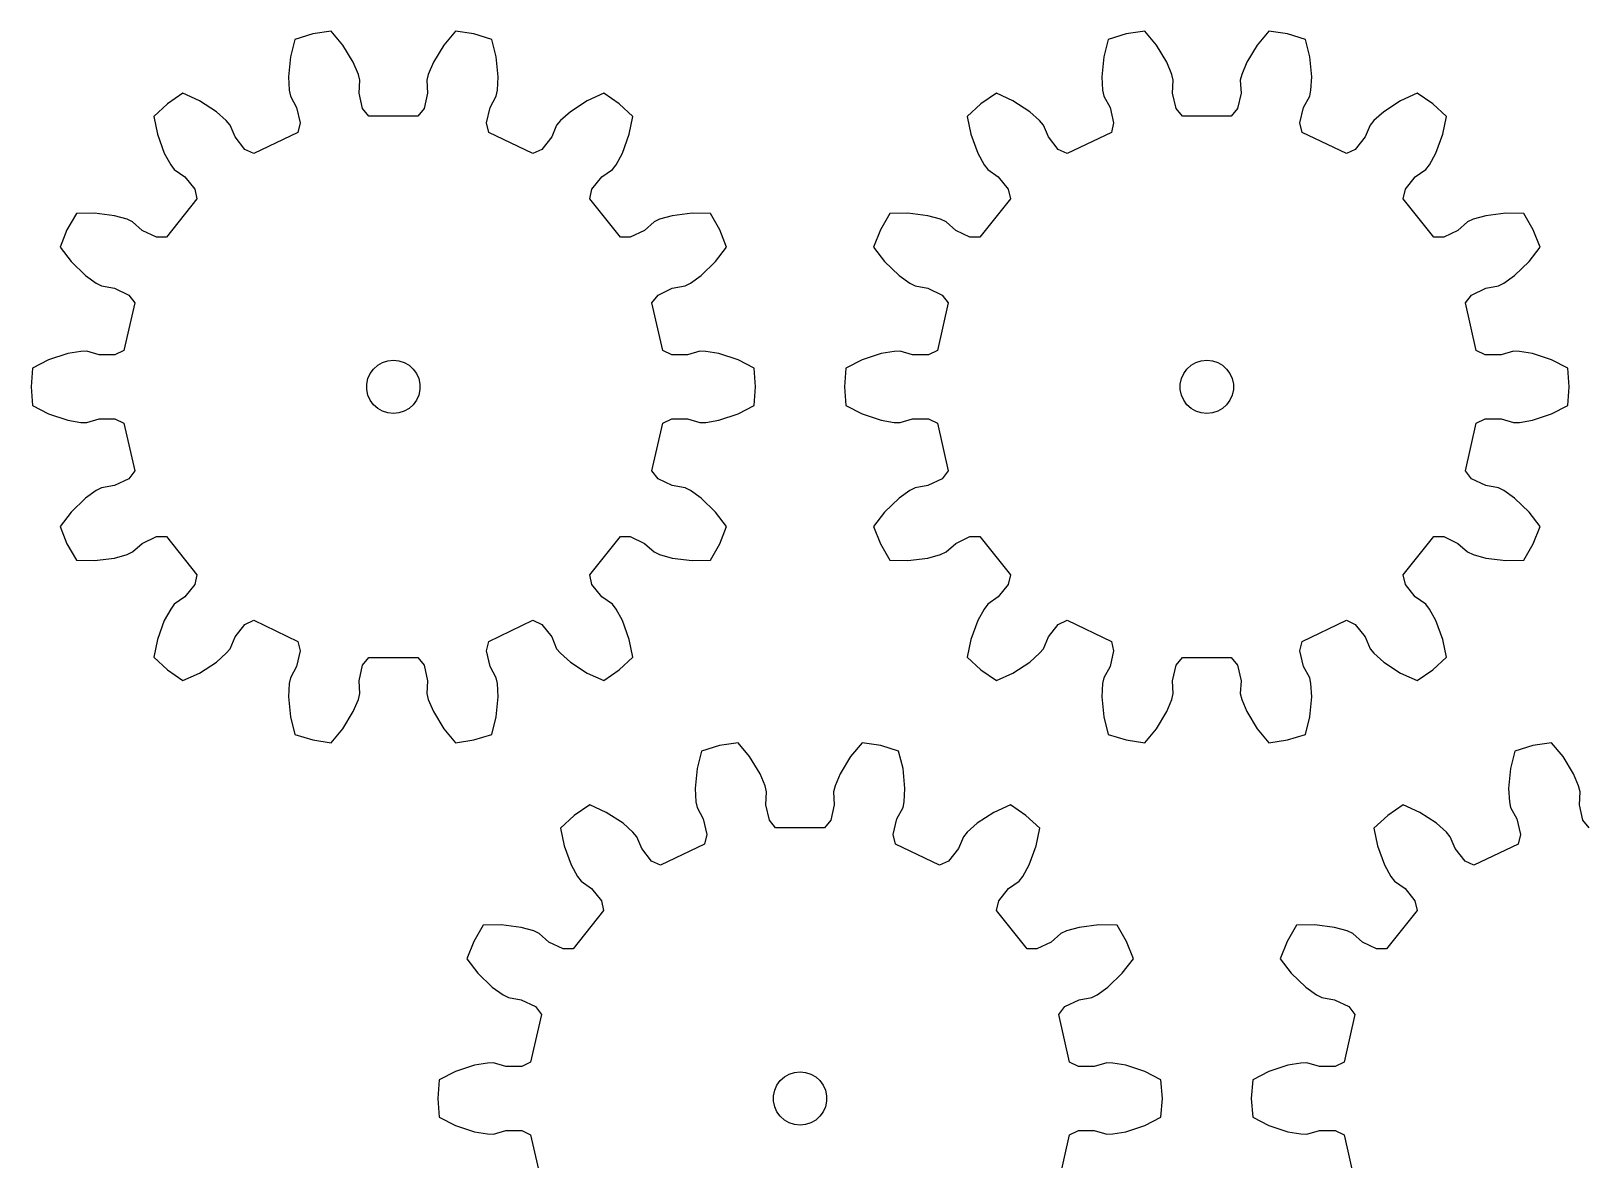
# Model space of a CAD drawing. Extents: x 0 to 178, y 0 to 200.
# Drawn here: x 0 to 87.4, y 136.7 to 200.2 of the extents above; entities that cross this region are included whole.
import ezdxf

# ---------------------------------------------------------------- set-up
doc = ezdxf.new("R2010")
doc.units = 0

msp = doc.modelspace()

# ---------------------------------------------------------------- linework, layer by layer
for p, q in [((16.883, 200.185), (15.839, 200.027)), ((17.536, 199.4), (16.883, 200.185)), ((23.861, 200.185), (23.208, 199.4)), ((24.905, 200.027), (23.861, 200.185)), ((62.627, 200.185), (61.582, 200.027)), ((63.28, 199.4), (62.627, 200.185)), ((69.604, 200.185), (68.951, 199.4)), ((70.649, 200.027), (69.604, 200.185)), ((14.829, 199.716), (14.582, 198.726)), ((15.839, 200.027), (14.829, 199.716)), ((18.121, 198.434), (17.536, 199.4)), ((23.208, 199.4), (22.622, 198.434)), ((25.914, 199.716), (24.905, 200.027)), ((26.162, 198.726), (25.914, 199.716)), ((60.573, 199.716), (60.325, 198.726)), ((61.582, 200.027), (60.573, 199.716)), ((63.865, 198.434), (63.28, 199.4)), ((68.951, 199.4), (68.366, 198.434)), ((71.658, 199.716), (70.649, 200.027)), ((71.906, 198.726), (71.658, 199.716)), ((14.582, 198.726), (14.474, 197.601)), ((18.407, 197.749), (18.121, 198.434)), ((22.622, 198.434), (22.337, 197.749)), ((26.27, 197.601), (26.162, 198.726)), ((60.325, 198.726), (60.217, 197.601)), ((64.15, 197.749), (63.865, 198.434)), ((68.366, 198.434), (68.081, 197.749)), ((72.014, 197.601), (71.906, 198.726)), ((14.474, 197.601), (14.513, 196.86)), ((18.489, 197.422), (18.407, 197.749)), ((22.337, 197.749), (22.255, 197.422)), ((26.23, 196.86), (26.27, 197.601)), ((60.217, 197.601), (60.257, 196.86)), ((64.232, 197.422), (64.15, 197.749)), ((68.081, 197.749), (67.999, 197.422)), ((71.974, 196.86), (72.014, 197.601)), ((8.543, 196.689), (7.67, 196.094)), ((9.472, 196.265), (8.543, 196.689)), ((14.513, 196.86), (14.582, 196.53)), ((18.45, 196.696), (18.489, 197.422)), ((18.644, 195.828), (18.45, 196.696)), ((22.294, 196.696), (22.099, 195.828)), ((22.255, 197.422), (22.294, 196.696)), ((26.162, 196.53), (26.23, 196.86)), ((32.201, 196.689), (31.272, 196.265)), ((33.073, 196.094), (32.201, 196.689)), ((54.287, 196.689), (53.414, 196.094)), ((55.215, 196.265), (54.287, 196.689)), ((60.257, 196.86), (60.325, 196.53)), ((64.193, 196.696), (64.232, 197.422)), ((64.388, 195.828), (64.193, 196.696)), ((68.038, 196.696), (67.843, 195.828)), ((67.999, 197.422), (68.038, 196.696)), ((71.906, 196.53), (71.974, 196.86)), ((77.944, 196.689), (77.016, 196.265)), ((78.817, 196.094), (77.944, 196.689)), ((7.67, 196.094), (6.896, 195.375)), ((10.418, 195.648), (9.472, 196.265)), ((14.582, 196.53), (14.932, 195.893)), ((14.932, 195.893), (15.133, 195.026)), ((18.996, 195.395), (18.644, 195.828)), ((22.099, 195.828), (21.748, 195.395)), ((25.611, 195.026), (25.812, 195.893)), ((25.812, 195.893), (26.162, 196.53)), ((31.272, 196.265), (30.326, 195.648)), ((33.848, 195.375), (33.073, 196.094)), ((53.414, 196.094), (52.64, 195.375)), ((56.162, 195.648), (55.215, 196.265)), ((60.325, 196.53), (60.675, 195.893)), ((60.675, 195.893), (60.877, 195.026)), ((64.74, 195.395), (64.388, 195.828)), ((67.843, 195.828), (67.491, 195.395)), ((71.354, 195.026), (71.556, 195.893)), ((71.556, 195.893), (71.906, 196.53)), ((77.016, 196.265), (76.069, 195.648)), ((79.591, 195.375), (78.817, 196.094)), ((6.896, 195.375), (7.102, 194.376)), ((10.973, 195.155), (10.418, 195.648)), ((11.188, 194.896), (10.973, 195.155)), ((11.468, 194.225), (11.188, 194.896)), ((15.133, 195.026), (15.004, 194.484)), ((21.748, 195.395), (18.996, 195.395)), ((25.74, 194.484), (25.611, 195.026)), ((29.555, 194.896), (29.276, 194.225)), ((29.771, 195.155), (29.555, 194.896)), ((30.326, 195.648), (29.771, 195.155)), ((33.641, 194.376), (33.848, 195.375)), ((52.64, 195.375), (52.846, 194.376)), ((56.716, 195.155), (56.162, 195.648)), ((56.932, 194.896), (56.716, 195.155)), ((57.212, 194.225), (56.932, 194.896)), ((60.877, 195.026), (60.747, 194.484)), ((67.491, 195.395), (64.74, 195.395)), ((71.484, 194.484), (71.354, 195.026)), ((75.299, 194.896), (75.019, 194.225)), ((75.515, 195.155), (75.299, 194.896)), ((76.069, 195.648), (75.515, 195.155)), ((79.385, 194.376), (79.591, 195.375)), ((7.102, 194.376), (7.493, 193.316)), ((12.02, 193.527), (11.468, 194.225)), ((15.004, 194.484), (12.525, 193.29)), ((28.219, 193.29), (25.74, 194.484)), ((29.276, 194.225), (28.723, 193.527)), ((33.251, 193.316), (33.641, 194.376)), ((52.846, 194.376), (53.237, 193.316)), ((57.764, 193.527), (57.212, 194.225)), ((60.747, 194.484), (58.268, 193.29)), ((73.963, 193.29), (71.484, 194.484)), ((75.019, 194.225), (74.467, 193.527)), ((78.994, 193.316), (79.385, 194.376)), ((7.493, 193.316), (7.85, 192.665)), ((12.525, 193.29), (12.02, 193.527)), ((28.723, 193.527), (28.219, 193.29)), ((32.893, 192.665), (33.251, 193.316)), ((53.237, 193.316), (53.594, 192.665)), ((58.268, 193.29), (57.764, 193.527)), ((74.467, 193.527), (73.963, 193.29)), ((78.637, 192.665), (78.994, 193.316)), ((7.85, 192.665), (8.055, 192.397)), ((8.055, 192.397), (8.647, 191.975)), ((32.097, 191.975), (32.688, 192.397)), ((32.688, 192.397), (32.893, 192.665)), ((53.594, 192.665), (53.799, 192.397)), ((53.799, 192.397), (54.39, 191.975)), ((77.841, 191.975), (78.432, 192.397)), ((78.432, 192.397), (78.637, 192.665)), ((8.647, 191.975), (9.204, 191.282)), ((31.539, 191.282), (32.097, 191.975)), ((54.39, 191.975), (54.948, 191.282)), ((77.283, 191.282), (77.841, 191.975)), ((9.323, 190.737), (7.608, 188.586)), ((9.204, 191.282), (9.323, 190.737)), ((31.421, 190.737), (31.539, 191.282)), ((33.136, 188.586), (31.421, 190.737)), ((55.067, 190.737), (53.351, 188.586)), ((54.948, 191.282), (55.067, 190.737)), ((77.164, 190.737), (77.283, 191.282)), ((78.88, 188.586), (77.164, 190.737)), ((2.546, 189.92), (2.017, 189.005)), ((3.566, 189.941), (2.546, 189.92)), ((4.686, 189.796), (3.566, 189.941)), ((5.4, 189.593), (4.686, 189.796)), ((36.057, 189.796), (35.344, 189.593)), ((37.178, 189.941), (36.057, 189.796)), ((38.198, 189.92), (37.178, 189.941)), ((38.726, 189.005), (38.198, 189.92)), ((48.289, 189.92), (47.761, 189.005)), ((49.31, 189.941), (48.289, 189.92)), ((50.43, 189.796), (49.31, 189.941)), ((51.144, 189.593), (50.43, 189.796)), ((81.801, 189.796), (81.087, 189.593)), ((82.921, 189.941), (81.801, 189.796)), ((83.942, 189.92), (82.921, 189.941)), ((84.47, 189.005), (83.942, 189.92)), ((2.017, 189.005), (1.632, 188.022)), ((5.707, 189.453), (5.4, 189.593)), ((6.25, 188.97), (5.707, 189.453)), ((7.05, 188.58), (6.25, 188.97)), ((34.494, 188.97), (33.693, 188.58)), ((35.037, 189.453), (34.494, 188.97)), ((35.344, 189.593), (35.037, 189.453)), ((39.112, 188.022), (38.726, 189.005)), ((47.761, 189.005), (47.375, 188.022)), ((51.451, 189.453), (51.144, 189.593)), ((51.993, 188.97), (51.451, 189.453)), ((52.794, 188.58), (51.993, 188.97)), ((80.238, 188.97), (79.437, 188.58)), ((80.78, 189.453), (80.238, 188.97)), ((81.087, 189.593), (80.78, 189.453)), ((84.856, 188.022), (84.47, 189.005)), ((1.632, 188.022), (2.251, 187.211)), ((7.608, 188.586), (7.05, 188.58)), ((33.693, 188.58), (33.136, 188.586)), ((38.493, 187.211), (39.112, 188.022)), ((47.375, 188.022), (47.995, 187.211)), ((53.351, 188.586), (52.794, 188.58)), ((79.437, 188.58), (78.88, 188.586)), ((84.236, 187.211), (84.856, 188.022)), ((2.251, 187.211), (3.063, 186.425)), ((37.681, 186.425), (38.493, 187.211)), ((47.995, 187.211), (48.807, 186.425)), ((83.424, 186.425), (84.236, 187.211)), ((3.063, 186.425), (3.667, 185.995)), ((37.076, 185.995), (37.681, 186.425)), ((48.807, 186.425), (49.411, 185.995)), ((82.82, 185.995), (83.424, 186.425)), ((3.667, 185.995), (3.968, 185.842)), ((3.968, 185.842), (4.684, 185.719)), ((4.684, 185.719), (5.488, 185.335)), ((5.488, 185.335), (5.831, 184.896)), ((34.913, 184.896), (35.256, 185.335)), ((35.256, 185.335), (36.059, 185.719)), ((36.059, 185.719), (36.775, 185.842)), ((36.775, 185.842), (37.076, 185.995)), ((49.411, 185.995), (49.712, 185.842)), ((49.712, 185.842), (50.428, 185.719)), ((50.428, 185.719), (51.231, 185.335)), ((51.231, 185.335), (51.575, 184.896)), ((80.656, 184.896), (81, 185.335)), ((81, 185.335), (81.803, 185.719)), ((81.803, 185.719), (82.519, 185.842)), ((82.519, 185.842), (82.82, 185.995)), ((5.831, 184.896), (5.219, 182.214)), ((35.525, 182.214), (34.913, 184.896)), ((51.575, 184.896), (50.962, 182.214)), ((81.269, 182.214), (80.656, 184.896)), ((2.061, 182.037), (0.989, 181.682)), ((2.793, 182.163), (2.061, 182.037)), ((3.13, 182.17), (2.793, 182.163)), ((3.829, 181.971), (3.13, 182.17)), ((4.719, 181.967), (3.829, 181.971)), ((5.219, 182.214), (4.719, 181.967)), ((36.025, 181.967), (35.525, 182.214)), ((36.915, 181.971), (36.025, 181.967)), ((37.613, 182.17), (36.915, 181.971)), ((37.951, 182.163), (37.613, 182.17)), ((38.682, 182.037), (37.951, 182.163)), ((39.755, 181.682), (38.682, 182.037)), ((47.805, 182.037), (46.733, 181.682)), ((48.536, 182.163), (47.805, 182.037)), ((48.874, 182.17), (48.536, 182.163)), ((49.572, 181.971), (48.874, 182.17)), ((50.462, 181.967), (49.572, 181.971)), ((50.962, 182.214), (50.462, 181.967)), ((81.769, 181.967), (81.269, 182.214)), ((82.659, 181.971), (81.769, 181.967)), ((83.357, 182.17), (82.659, 181.971)), ((83.695, 182.163), (83.357, 182.17)), ((84.426, 182.037), (83.695, 182.163)), ((85.498, 181.682), (84.426, 182.037)), ((0.079, 181.22), (0, 180.166)), ((0.989, 181.682), (0.079, 181.22)), ((18.945, 180.63), (19.073, 180.916)), ((19.073, 180.916), (19.257, 181.17)), ((19.257, 181.17), (19.49, 181.38)), ((19.49, 181.38), (19.762, 181.537)), ((19.762, 181.537), (20.06, 181.634)), ((20.06, 181.634), (20.372, 181.666)), ((20.372, 181.666), (20.684, 181.634)), ((20.684, 181.634), (20.982, 181.537)), ((20.982, 181.537), (21.254, 181.38)), ((21.254, 181.38), (21.487, 181.17)), ((21.487, 181.17), (21.671, 180.916)), ((21.671, 180.916), (21.798, 180.63)), ((40.665, 181.22), (39.755, 181.682)), ((40.744, 180.166), (40.665, 181.22)), ((45.823, 181.22), (45.744, 180.166)), ((46.733, 181.682), (45.823, 181.22)), ((64.689, 180.63), (64.816, 180.916)), ((64.816, 180.916), (65.001, 181.17)), ((65.001, 181.17), (65.234, 181.38)), ((65.234, 181.38), (65.505, 181.537)), ((65.505, 181.537), (65.804, 181.634)), ((65.804, 181.634), (66.115, 181.666)), ((66.115, 181.666), (66.427, 181.634)), ((66.427, 181.634), (66.726, 181.537)), ((66.726, 181.537), (66.997, 181.38)), ((66.997, 181.38), (67.23, 181.17)), ((67.23, 181.17), (67.415, 180.916)), ((67.415, 180.916), (67.542, 180.63)), ((86.408, 181.22), (85.498, 181.682)), ((86.487, 180.166), (86.408, 181.22)), ((0, 180.166), (0.079, 179.113)), ((18.88, 180.323), (18.945, 180.63)), ((18.88, 180.01), (18.88, 180.323)), ((18.945, 179.703), (18.88, 180.01)), ((21.798, 180.63), (21.864, 180.323)), ((21.864, 180.01), (21.798, 179.703)), ((21.864, 180.323), (21.864, 180.01)), ((40.665, 179.113), (40.744, 180.166)), ((45.744, 180.166), (45.823, 179.113)), ((64.624, 180.323), (64.689, 180.63)), ((64.624, 180.01), (64.624, 180.323)), ((64.689, 179.703), (64.624, 180.01)), ((67.542, 180.63), (67.607, 180.323)), ((67.607, 180.01), (67.542, 179.703)), ((67.607, 180.323), (67.607, 180.01)), ((86.408, 179.113), (86.487, 180.166)), ((19.073, 179.416), (18.945, 179.703)), ((19.257, 179.163), (19.073, 179.416)), ((19.49, 178.953), (19.257, 179.163)), ((21.487, 179.163), (21.254, 178.953)), ((21.671, 179.416), (21.487, 179.163)), ((21.798, 179.703), (21.671, 179.416)), ((64.816, 179.416), (64.689, 179.703)), ((65.001, 179.163), (64.816, 179.416)), ((65.234, 178.953), (65.001, 179.163)), ((67.23, 179.163), (66.997, 178.953)), ((67.415, 179.416), (67.23, 179.163)), ((67.542, 179.703), (67.415, 179.416)), ((0.079, 179.113), (0.989, 178.651)), ((0.989, 178.651), (2.061, 178.296)), ((2.061, 178.296), (2.793, 178.17)), ((3.13, 178.163), (3.829, 178.362)), ((3.829, 178.362), (4.719, 178.366)), ((4.719, 178.366), (5.219, 178.119)), ((19.762, 178.796), (19.49, 178.953)), ((20.06, 178.699), (19.762, 178.796)), ((20.372, 178.666), (20.06, 178.699)), ((20.684, 178.699), (20.372, 178.666)), ((20.982, 178.796), (20.684, 178.699)), ((21.254, 178.953), (20.982, 178.796)), ((35.525, 178.119), (36.025, 178.366)), ((36.025, 178.366), (36.915, 178.362)), ((36.915, 178.362), (37.613, 178.163)), ((37.951, 178.17), (38.682, 178.296)), ((38.682, 178.296), (39.755, 178.651)), ((39.755, 178.651), (40.665, 179.113)), ((45.823, 179.113), (46.733, 178.651)), ((46.733, 178.651), (47.805, 178.296)), ((47.805, 178.296), (48.536, 178.17)), ((48.874, 178.163), (49.572, 178.362)), ((49.572, 178.362), (50.462, 178.366)), ((50.462, 178.366), (50.962, 178.119)), ((65.505, 178.796), (65.234, 178.953)), ((65.804, 178.699), (65.505, 178.796)), ((66.115, 178.666), (65.804, 178.699)), ((66.427, 178.699), (66.115, 178.666)), ((66.726, 178.796), (66.427, 178.699)), ((66.997, 178.953), (66.726, 178.796)), ((81.269, 178.119), (81.769, 178.366)), ((81.769, 178.366), (82.659, 178.362)), ((82.659, 178.362), (83.357, 178.163)), ((83.695, 178.17), (84.426, 178.296)), ((84.426, 178.296), (85.498, 178.651)), ((85.498, 178.651), (86.408, 179.113)), ((2.793, 178.17), (3.13, 178.163)), ((5.219, 178.119), (5.831, 175.436)), ((34.913, 175.436), (35.525, 178.119)), ((37.613, 178.163), (37.951, 178.17)), ((48.536, 178.17), (48.874, 178.163)), ((50.962, 178.119), (51.575, 175.436)), ((80.656, 175.436), (81.269, 178.119)), ((83.357, 178.163), (83.695, 178.17)), ((5.488, 174.997), (4.684, 174.614)), ((5.831, 175.436), (5.488, 174.997)), ((35.256, 174.997), (34.913, 175.436)), ((36.059, 174.614), (35.256, 174.997)), ((51.231, 174.997), (50.428, 174.614)), ((51.575, 175.436), (51.231, 174.997)), ((81, 174.997), (80.656, 175.436)), ((81.803, 174.614), (81, 174.997)), ((3.063, 173.907), (2.251, 173.122)), ((3.667, 174.338), (3.063, 173.907)), ((3.968, 174.491), (3.667, 174.338)), ((4.684, 174.614), (3.968, 174.491)), ((36.775, 174.491), (36.059, 174.614)), ((37.076, 174.338), (36.775, 174.491)), ((37.681, 173.907), (37.076, 174.338)), ((38.493, 173.122), (37.681, 173.907)), ((48.807, 173.907), (47.995, 173.122)), ((49.411, 174.338), (48.807, 173.907)), ((49.712, 174.491), (49.411, 174.338)), ((50.428, 174.614), (49.712, 174.491)), ((82.519, 174.491), (81.803, 174.614)), ((82.82, 174.338), (82.519, 174.491)), ((83.424, 173.907), (82.82, 174.338)), ((84.236, 173.122), (83.424, 173.907)), ((2.251, 173.122), (1.632, 172.311)), ((39.112, 172.311), (38.493, 173.122)), ((47.995, 173.122), (47.375, 172.311)), ((84.856, 172.311), (84.236, 173.122)), ((1.632, 172.311), (2.017, 171.327)), ((38.726, 171.327), (39.112, 172.311)), ((47.375, 172.311), (47.761, 171.327)), ((84.47, 171.327), (84.856, 172.311)), ((2.017, 171.327), (2.546, 170.413)), ((5.707, 170.88), (6.25, 171.363)), ((6.25, 171.363), (7.05, 171.752)), ((7.05, 171.752), (7.608, 171.747)), ((7.608, 171.747), (9.323, 169.596)), ((31.421, 169.596), (33.136, 171.747)), ((33.136, 171.747), (33.693, 171.752)), ((33.693, 171.752), (34.494, 171.363)), ((34.494, 171.363), (35.037, 170.88)), ((38.198, 170.413), (38.726, 171.327)), ((47.761, 171.327), (48.289, 170.413)), ((51.451, 170.88), (51.993, 171.363)), ((51.993, 171.363), (52.794, 171.752)), ((52.794, 171.752), (53.351, 171.747)), ((53.351, 171.747), (55.067, 169.596)), ((77.164, 169.596), (78.88, 171.747)), ((78.88, 171.747), (79.437, 171.752)), ((79.437, 171.752), (80.238, 171.363)), ((80.238, 171.363), (80.78, 170.88)), ((83.942, 170.413), (84.47, 171.327)), ((2.546, 170.413), (3.566, 170.391)), ((3.566, 170.391), (4.686, 170.536)), ((4.686, 170.536), (5.4, 170.74)), ((5.4, 170.74), (5.707, 170.88)), ((35.037, 170.88), (35.344, 170.74)), ((35.344, 170.74), (36.057, 170.536)), ((36.057, 170.536), (37.178, 170.391)), ((37.178, 170.391), (38.198, 170.413)), ((48.289, 170.413), (49.31, 170.391)), ((49.31, 170.391), (50.43, 170.536)), ((50.43, 170.536), (51.144, 170.74)), ((51.144, 170.74), (51.451, 170.88)), ((80.78, 170.88), (81.087, 170.74)), ((81.087, 170.74), (81.801, 170.536)), ((81.801, 170.536), (82.921, 170.391)), ((82.921, 170.391), (83.942, 170.413)), ((9.323, 169.596), (9.204, 169.051)), ((31.539, 169.051), (31.421, 169.596)), ((55.067, 169.596), (54.948, 169.051)), ((77.283, 169.051), (77.164, 169.596)), ((9.204, 169.051), (8.647, 168.357)), ((32.097, 168.357), (31.539, 169.051)), ((54.948, 169.051), (54.39, 168.357)), ((77.841, 168.357), (77.283, 169.051)), ((8.055, 167.936), (7.85, 167.667)), ((8.647, 168.357), (8.055, 167.936)), ((32.688, 167.936), (32.097, 168.357)), ((32.893, 167.667), (32.688, 167.936)), ((53.799, 167.936), (53.594, 167.667)), ((54.39, 168.357), (53.799, 167.936)), ((78.432, 167.936), (77.841, 168.357)), ((78.637, 167.667), (78.432, 167.936)), ((7.493, 167.017), (7.102, 165.957)), ((7.85, 167.667), (7.493, 167.017)), ((12.02, 166.806), (12.525, 167.043)), ((12.525, 167.043), (15.004, 165.849)), ((25.74, 165.849), (28.219, 167.043)), ((28.219, 167.043), (28.723, 166.806)), ((33.251, 167.017), (32.893, 167.667)), ((33.641, 165.957), (33.251, 167.017)), ((53.237, 167.017), (52.846, 165.957)), ((53.594, 167.667), (53.237, 167.017)), ((57.764, 166.806), (58.268, 167.043)), ((58.268, 167.043), (60.747, 165.849)), ((71.484, 165.849), (73.963, 167.043)), ((73.963, 167.043), (74.467, 166.806)), ((78.994, 167.017), (78.637, 167.667)), ((79.385, 165.957), (78.994, 167.017)), ((11.188, 165.437), (11.468, 166.108)), ((11.468, 166.108), (12.02, 166.806)), ((28.723, 166.806), (29.276, 166.108)), ((29.276, 166.108), (29.555, 165.437)), ((56.932, 165.437), (57.212, 166.108)), ((57.212, 166.108), (57.764, 166.806)), ((74.467, 166.806), (75.019, 166.108)), ((75.019, 166.108), (75.299, 165.437)), ((7.102, 165.957), (6.896, 164.957)), ((10.418, 164.684), (10.973, 165.178)), ((10.973, 165.178), (11.188, 165.437)), ((15.133, 165.307), (14.932, 164.439)), ((15.004, 165.849), (15.133, 165.307)), ((25.611, 165.307), (25.74, 165.849)), ((25.812, 164.439), (25.611, 165.307)), ((29.555, 165.437), (29.771, 165.178)), ((29.771, 165.178), (30.326, 164.684)), ((33.848, 164.957), (33.641, 165.957)), ((52.846, 165.957), (52.64, 164.957)), ((56.162, 164.684), (56.716, 165.178)), ((56.716, 165.178), (56.932, 165.437)), ((60.877, 165.307), (60.675, 164.439)), ((60.747, 165.849), (60.877, 165.307)), ((71.354, 165.307), (71.484, 165.849)), ((71.556, 164.439), (71.354, 165.307)), ((75.299, 165.437), (75.515, 165.178)), ((75.515, 165.178), (76.069, 164.684)), ((79.591, 164.957), (79.385, 165.957)), ((6.896, 164.957), (7.67, 164.239)), ((9.472, 164.068), (10.418, 164.684)), ((14.932, 164.439), (14.582, 163.803)), ((18.45, 163.637), (18.644, 164.505)), ((18.644, 164.505), (18.996, 164.937)), ((18.996, 164.937), (21.748, 164.937)), ((21.748, 164.937), (22.099, 164.505)), ((22.099, 164.505), (22.294, 163.637)), ((26.162, 163.803), (25.812, 164.439)), ((30.326, 164.684), (31.272, 164.068)), ((33.073, 164.239), (33.848, 164.957)), ((52.64, 164.957), (53.414, 164.239)), ((55.215, 164.068), (56.162, 164.684)), ((60.675, 164.439), (60.325, 163.803)), ((64.193, 163.637), (64.388, 164.505)), ((64.388, 164.505), (64.74, 164.937)), ((64.74, 164.937), (67.491, 164.937)), ((67.491, 164.937), (67.843, 164.505)), ((67.843, 164.505), (68.038, 163.637)), ((71.906, 163.803), (71.556, 164.439)), ((76.069, 164.684), (77.016, 164.068)), ((78.817, 164.239), (79.591, 164.957)), ((7.67, 164.239), (8.543, 163.644)), ((8.543, 163.644), (9.472, 164.068)), ((14.513, 163.472), (14.474, 162.731)), ((14.582, 163.803), (14.513, 163.472)), ((18.489, 162.911), (18.45, 163.637)), ((22.294, 163.637), (22.255, 162.911)), ((26.23, 163.472), (26.162, 163.803)), ((26.27, 162.731), (26.23, 163.472)), ((31.272, 164.068), (32.201, 163.644)), ((32.201, 163.644), (33.073, 164.239)), ((53.414, 164.239), (54.287, 163.644)), ((54.287, 163.644), (55.215, 164.068)), ((60.257, 163.472), (60.217, 162.731)), ((60.325, 163.803), (60.257, 163.472)), ((64.232, 162.911), (64.193, 163.637)), ((68.038, 163.637), (67.999, 162.911)), ((71.974, 163.472), (71.906, 163.803)), ((72.014, 162.731), (71.974, 163.472)), ((77.016, 164.068), (77.944, 163.644)), ((77.944, 163.644), (78.817, 164.239)), ((14.474, 162.731), (14.582, 161.607)), ((18.121, 161.899), (18.407, 162.584)), ((18.407, 162.584), (18.489, 162.911)), ((22.255, 162.911), (22.337, 162.584)), ((22.337, 162.584), (22.622, 161.899)), ((26.162, 161.607), (26.27, 162.731)), ((60.217, 162.731), (60.325, 161.607)), ((63.865, 161.899), (64.15, 162.584)), ((64.15, 162.584), (64.232, 162.911)), ((67.999, 162.911), (68.081, 162.584)), ((68.081, 162.584), (68.366, 161.899)), ((71.906, 161.607), (72.014, 162.731)), ((17.536, 160.932), (18.121, 161.899)), ((22.622, 161.899), (23.208, 160.932)), ((63.28, 160.932), (63.865, 161.899)), ((68.366, 161.899), (68.951, 160.932)), ((14.582, 161.607), (14.829, 160.617)), ((16.883, 160.148), (17.536, 160.932)), ((23.208, 160.932), (23.861, 160.148)), ((25.914, 160.617), (26.162, 161.607)), ((60.325, 161.607), (60.573, 160.617)), ((62.627, 160.148), (63.28, 160.932)), ((68.951, 160.932), (69.604, 160.148)), ((71.658, 160.617), (71.906, 161.607)), ((14.829, 160.617), (15.839, 160.305)), ((15.839, 160.305), (16.883, 160.148)), ((23.861, 160.148), (24.905, 160.305)), ((24.905, 160.305), (25.914, 160.617)), ((38.711, 159.99), (37.701, 159.679)), ((39.755, 160.148), (38.711, 159.99)), ((40.408, 159.363), (39.755, 160.148)), ((46.732, 160.148), (46.079, 159.363)), ((47.777, 159.99), (46.732, 160.148)), ((48.786, 159.679), (47.777, 159.99)), ((60.573, 160.617), (61.582, 160.305)), ((61.582, 160.305), (62.627, 160.148)), ((69.604, 160.148), (70.649, 160.305)), ((70.649, 160.305), (71.658, 160.617)), ((84.454, 159.99), (83.445, 159.679)), ((85.499, 160.148), (84.454, 159.99)), ((86.152, 159.363), (85.499, 160.148)), ((37.701, 159.679), (37.453, 158.689)), ((40.993, 158.397), (40.408, 159.363)), ((46.079, 159.363), (45.494, 158.397)), ((49.034, 158.689), (48.786, 159.679)), ((83.445, 159.679), (83.197, 158.689)), ((86.737, 158.397), (86.152, 159.363)), ((37.453, 158.689), (37.345, 157.564)), ((41.279, 157.712), (40.993, 158.397)), ((45.494, 158.397), (45.209, 157.712)), ((49.142, 157.564), (49.034, 158.689)), ((83.197, 158.689), (83.089, 157.564)), ((87.022, 157.712), (86.737, 158.397)), ((37.345, 157.564), (37.385, 156.823)), ((41.361, 157.385), (41.279, 157.712)), ((41.321, 156.659), (41.361, 157.385)), ((45.209, 157.712), (45.127, 157.385)), ((45.127, 157.385), (45.166, 156.659)), ((49.102, 156.823), (49.142, 157.564)), ((83.089, 157.564), (83.129, 156.823)), ((87.104, 157.385), (87.022, 157.712)), ((87.065, 156.659), (87.104, 157.385)), ((31.415, 156.652), (30.542, 156.057)), ((32.343, 156.228), (31.415, 156.652)), ((37.385, 156.823), (37.453, 156.493)), ((37.453, 156.493), (37.803, 155.856)), ((41.516, 155.791), (41.321, 156.659)), ((45.166, 156.659), (44.971, 155.791)), ((48.684, 155.856), (49.034, 156.493)), ((49.034, 156.493), (49.102, 156.823)), ((55.073, 156.652), (54.144, 156.228)), ((55.945, 156.057), (55.073, 156.652)), ((77.158, 156.652), (76.286, 156.057)), ((78.087, 156.228), (77.158, 156.652)), ((83.129, 156.823), (83.197, 156.493)), ((83.197, 156.493), (83.547, 155.856)), ((87.26, 155.791), (87.065, 156.659)), ((30.542, 156.057), (29.768, 155.338)), ((33.29, 155.611), (32.343, 156.228)), ((33.844, 155.118), (33.29, 155.611)), ((37.803, 155.856), (38.005, 154.989)), ((41.868, 155.358), (41.516, 155.791)), ((44.971, 155.791), (44.619, 155.358)), ((48.482, 154.989), (48.684, 155.856)), ((53.197, 155.611), (52.643, 155.118)), ((54.144, 156.228), (53.197, 155.611)), ((56.72, 155.338), (55.945, 156.057)), ((76.286, 156.057), (75.511, 155.338)), ((79.034, 155.611), (78.087, 156.228)), ((79.588, 155.118), (79.034, 155.611)), ((83.547, 155.856), (83.749, 154.989)), ((87.612, 155.358), (87.26, 155.791)), ((29.768, 155.338), (29.974, 154.339)), ((34.06, 154.859), (33.844, 155.118)), ((34.34, 154.188), (34.06, 154.859)), ((38.005, 154.989), (37.876, 154.447)), ((44.619, 155.358), (41.868, 155.358)), ((48.612, 154.447), (48.482, 154.989)), ((52.427, 154.859), (52.148, 154.188)), ((52.643, 155.118), (52.427, 154.859)), ((56.513, 154.339), (56.72, 155.338)), ((75.511, 155.338), (75.718, 154.339)), ((79.804, 154.859), (79.588, 155.118)), ((80.083, 154.188), (79.804, 154.859)), ((83.749, 154.989), (83.619, 154.447)), ((29.974, 154.339), (30.365, 153.279)), ((34.892, 153.49), (34.34, 154.188)), ((37.876, 154.447), (35.397, 153.253)), ((51.091, 153.253), (48.612, 154.447)), ((52.148, 154.188), (51.595, 153.49)), ((56.123, 153.279), (56.513, 154.339)), ((75.718, 154.339), (76.108, 153.279)), ((80.636, 153.49), (80.083, 154.188)), ((83.619, 154.447), (81.14, 153.253)), ((30.365, 153.279), (30.722, 152.628)), ((35.397, 153.253), (34.892, 153.49)), ((51.595, 153.49), (51.091, 153.253)), ((55.765, 152.628), (56.123, 153.279)), ((76.108, 153.279), (76.466, 152.628)), ((81.14, 153.253), (80.636, 153.49)), ((30.722, 152.628), (30.927, 152.36)), ((30.927, 152.36), (31.519, 151.938)), ((54.969, 151.938), (55.56, 152.36)), ((55.56, 152.36), (55.765, 152.628)), ((76.466, 152.628), (76.671, 152.36)), ((76.671, 152.36), (77.262, 151.938)), ((31.519, 151.938), (32.076, 151.245)), ((32.076, 151.245), (32.195, 150.7)), ((54.292, 150.7), (54.411, 151.245)), ((54.411, 151.245), (54.969, 151.938)), ((77.262, 151.938), (77.82, 151.245)), ((77.82, 151.245), (77.939, 150.7)), ((32.195, 150.7), (30.48, 148.549)), ((56.008, 148.549), (54.292, 150.7)), ((77.939, 150.7), (76.223, 148.549)), ((25.417, 149.883), (24.889, 148.968)), ((26.438, 149.904), (25.417, 149.883)), ((27.558, 149.759), (26.438, 149.904)), ((28.272, 149.556), (27.558, 149.759)), ((28.579, 149.416), (28.272, 149.556)), ((58.216, 149.556), (57.908, 149.416)), ((58.929, 149.759), (58.216, 149.556)), ((60.049, 149.904), (58.929, 149.759)), ((61.07, 149.883), (60.049, 149.904)), ((61.598, 148.968), (61.07, 149.883)), ((71.161, 149.883), (70.633, 148.968)), ((72.181, 149.904), (71.161, 149.883)), ((73.302, 149.759), (72.181, 149.904)), ((74.015, 149.556), (73.302, 149.759)), ((74.323, 149.416), (74.015, 149.556)), ((24.889, 148.968), (24.503, 147.985)), ((29.122, 148.933), (28.579, 149.416)), ((29.922, 148.543), (29.122, 148.933)), ((30.48, 148.549), (29.922, 148.543)), ((56.565, 148.543), (56.008, 148.549)), ((57.366, 148.933), (56.565, 148.543)), ((57.908, 149.416), (57.366, 148.933)), ((61.984, 147.985), (61.598, 148.968)), ((70.633, 148.968), (70.247, 147.985)), ((74.865, 148.933), (74.323, 149.416)), ((75.666, 148.543), (74.865, 148.933)), ((76.223, 148.549), (75.666, 148.543)), ((24.503, 147.985), (25.123, 147.174)), ((61.364, 147.174), (61.984, 147.985)), ((70.247, 147.985), (70.867, 147.174)), ((25.123, 147.174), (25.935, 146.388)), ((60.552, 146.388), (61.364, 147.174)), ((70.867, 147.174), (71.679, 146.388)), ((25.935, 146.388), (26.539, 145.958)), ((26.539, 145.958), (26.84, 145.805)), ((59.647, 145.805), (59.948, 145.958)), ((59.948, 145.958), (60.552, 146.388)), ((71.679, 146.388), (72.283, 145.958)), ((72.283, 145.958), (72.584, 145.805)), ((26.84, 145.805), (27.556, 145.682)), ((27.556, 145.682), (28.359, 145.299)), ((28.359, 145.299), (28.703, 144.859)), ((57.785, 144.859), (58.128, 145.299)), ((58.128, 145.299), (58.931, 145.682)), ((58.931, 145.682), (59.647, 145.805)), ((72.584, 145.805), (73.3, 145.682)), ((73.3, 145.682), (74.103, 145.299)), ((74.103, 145.299), (74.446, 144.859)), ((28.703, 144.859), (28.09, 142.177)), ((58.397, 142.177), (57.785, 144.859)), ((74.446, 144.859), (73.834, 142.177)), ((23.861, 141.645), (22.951, 141.183)), ((24.933, 142), (23.861, 141.645)), ((25.665, 142.126), (24.933, 142)), ((26.002, 142.133), (25.665, 142.126)), ((26.701, 141.934), (26.002, 142.133)), ((27.591, 141.93), (26.701, 141.934)), ((28.09, 142.177), (27.591, 141.93)), ((42.634, 141.5), (42.932, 141.597)), ((42.932, 141.597), (43.244, 141.629)), ((43.244, 141.629), (43.556, 141.597)), ((43.556, 141.597), (43.854, 141.5)), ((58.897, 141.93), (58.397, 142.177)), ((59.787, 141.934), (58.897, 141.93)), ((60.485, 142.133), (59.787, 141.934)), ((60.823, 142.126), (60.485, 142.133)), ((61.554, 142), (60.823, 142.126)), ((62.626, 141.645), (61.554, 142)), ((63.537, 141.183), (62.626, 141.645)), ((69.605, 141.645), (68.694, 141.183)), ((70.677, 142), (69.605, 141.645)), ((71.408, 142.126), (70.677, 142)), ((71.746, 142.133), (71.408, 142.126)), ((72.444, 141.934), (71.746, 142.133)), ((73.334, 141.93), (72.444, 141.934)), ((73.834, 142.177), (73.334, 141.93)), ((22.951, 141.183), (22.872, 140.129)), ((41.817, 140.593), (41.945, 140.879)), ((41.945, 140.879), (42.129, 141.133)), ((42.129, 141.133), (42.362, 141.343)), ((42.362, 141.343), (42.634, 141.5)), ((43.854, 141.5), (44.125, 141.343)), ((44.125, 141.343), (44.358, 141.133)), ((44.358, 141.133), (44.543, 140.879)), ((44.543, 140.879), (44.67, 140.593)), ((63.615, 140.129), (63.537, 141.183)), ((68.694, 141.183), (68.615, 140.129)), ((22.872, 140.129), (22.951, 139.076)), ((41.752, 140.286), (41.817, 140.593)), ((41.752, 139.973), (41.752, 140.286)), ((41.817, 139.666), (41.752, 139.973)), ((44.67, 140.593), (44.735, 140.286)), ((44.735, 139.973), (44.67, 139.666)), ((44.735, 140.286), (44.735, 139.973)), ((63.537, 139.076), (63.615, 140.129)), ((68.615, 140.129), (68.694, 139.076)), ((22.951, 139.076), (23.861, 138.614)), ((41.945, 139.379), (41.817, 139.666)), ((42.129, 139.126), (41.945, 139.379)), ((42.362, 138.916), (42.129, 139.126)), ((44.358, 139.126), (44.125, 138.916)), ((44.543, 139.379), (44.358, 139.126)), ((44.67, 139.666), (44.543, 139.379)), ((62.626, 138.614), (63.537, 139.076)), ((68.694, 139.076), (69.605, 138.614)), ((23.861, 138.614), (24.933, 138.259)), ((24.933, 138.259), (25.665, 138.133)), ((25.665, 138.133), (26.002, 138.126)), ((26.002, 138.126), (26.701, 138.325)), ((26.701, 138.325), (27.591, 138.329)), ((27.591, 138.329), (28.09, 138.082)), ((28.09, 138.082), (28.703, 135.399)), ((42.634, 138.759), (42.362, 138.916)), ((42.932, 138.662), (42.634, 138.759)), ((43.244, 138.629), (42.932, 138.662)), ((43.556, 138.662), (43.244, 138.629)), ((43.854, 138.759), (43.556, 138.662)), ((44.125, 138.916), (43.854, 138.759)), ((57.785, 135.399), (58.397, 138.082)), ((58.397, 138.082), (58.897, 138.329)), ((58.897, 138.329), (59.787, 138.325)), ((59.787, 138.325), (60.485, 138.126)), ((60.485, 138.126), (60.823, 138.133)), ((60.823, 138.133), (61.554, 138.259)), ((61.554, 138.259), (62.626, 138.614)), ((69.605, 138.614), (70.677, 138.259)), ((70.677, 138.259), (71.408, 138.133)), ((71.408, 138.133), (71.746, 138.126)), ((71.746, 138.126), (72.444, 138.325)), ((72.444, 138.325), (73.334, 138.329)), ((73.334, 138.329), (73.834, 138.082)), ((73.834, 138.082), (74.446, 135.399))]:
    msp.add_line(p, q)

doc.saveas('drawing.dxf')
